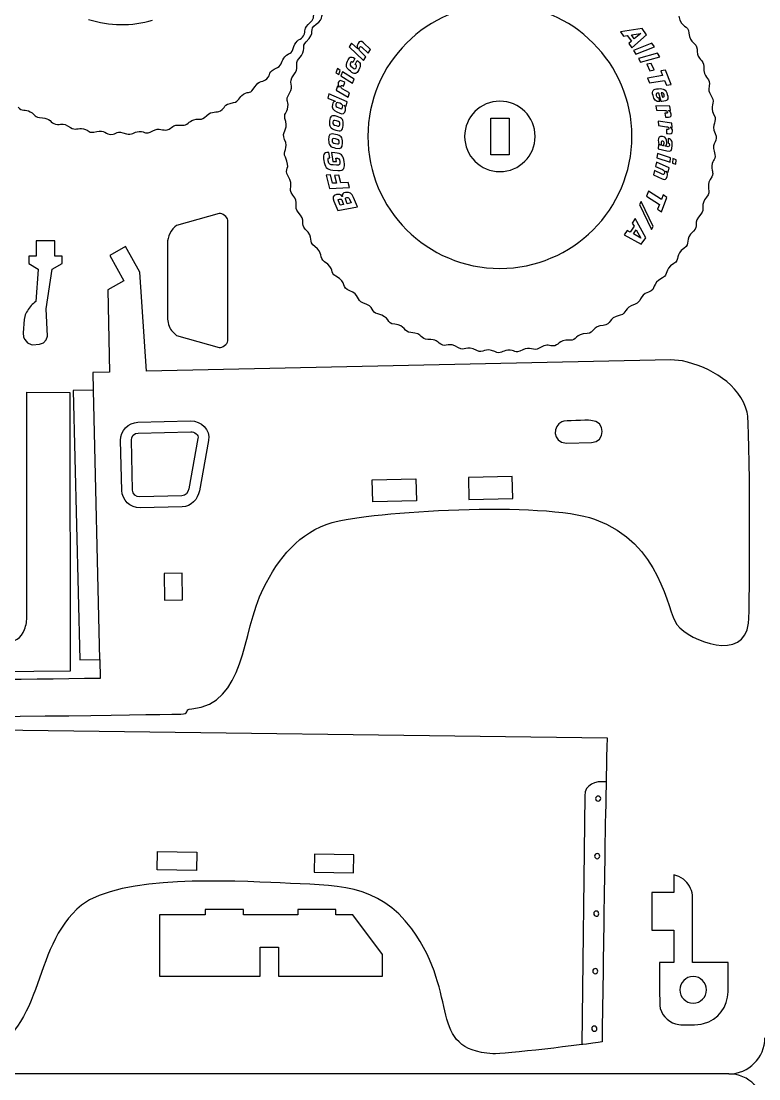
# Model space of a CAD drawing. Extents: x 460 to 1040, y 10 to 890.
# Drawn here: x 646.7 to 749.2, y 449.3 to 596.3 of the extents above; entities that cross this region are included whole.
import ezdxf

# ---------------------------------------------------------------- set-up
doc = ezdxf.new("R2010")
doc.units = 0
doc.layers.get('0').update_dxf_attribs({"linetype": 'CONTINUOUS'})

msp = doc.modelspace()

# ---------------------------------------------------------------- linework, layer by layer
at = {"color": 1}
for p, q in [((732.936, 595.2332), (729.934, 594.7609)), ((733.5811, 594.3467), (732.936, 595.2332)), ((729.934, 594.7609), (730.3754, 594.1544)), ((730.3754, 594.1544), (730.8874, 594.2416)), ((730.8874, 594.2416), (731.4582, 593.4573)), ((731.4703, 594.3358), (732.7598, 594.5561)), ((731.8651, 593.7935), (731.4703, 594.3358)), ((731.5408, 592.5535), (733.5811, 594.3467)), ((732.7639, 594.5504), (731.8651, 593.7935)), ((732.7598, 594.5561), (732.7639, 594.5504)), ((692.5941, 593.2132), (692.2694, 592.6845)), ((692.2694, 592.6845), (694.2737, 590.7796)), ((693.4583, 592.3941), (692.5941, 593.2132)), ((693.4716, 592.4158), (693.4583, 592.3941)), ((694.0405, 592.6249), (694.9024, 591.803)), ((695.2272, 592.3313), (694.2574, 593.2535)), ((694.9024, 591.803), (695.2272, 592.3313)), ((731.4582, 593.4573), (731.1078, 593.1485)), ((731.1078, 593.1485), (731.5408, 592.5535)), ((734.3145, 593.1974), (731.7373, 592.1955)), ((731.7373, 592.1955), (732.0771, 591.6767)), ((732.0771, 591.6767), (734.6543, 592.6785)), ((734.6543, 592.6785), (734.3145, 593.1974)), ((693.0344, 591.0728), (692.7628, 590.5152)), ((693.1059, 590.2478), (693.3775, 590.8053)), ((694.5984, 591.3081), (693.8256, 592.0414)), ((694.2737, 590.7796), (694.5984, 591.3081)), ((735.1006, 591.8262), (732.4364, 591.0865)), ((732.4364, 591.0865), (732.7228, 590.5363)), ((732.7228, 590.5363), (735.3871, 591.276)), ((735.3871, 591.276), (735.1006, 591.8262)), ((690.6232, 589.6746), (690.4081, 589.0929)), ((691.0347, 589.4148), (690.6232, 589.6746)), ((690.8194, 588.833), (691.0347, 589.4148)), ((734.2167, 590.3877), (733.6265, 590.2565)), ((733.6265, 590.2565), (734.0348, 589.3643)), ((734.0348, 589.3643), (734.6252, 589.496)), ((734.6252, 589.496), (734.2167, 590.3877)), ((736.1796, 589.4432), (735.547, 589.335)), ((735.547, 589.335), (735.8033, 588.6915)), ((736.972, 587.4528), (736.1796, 589.4432)), ((690.4081, 589.0929), (690.8194, 588.833)), ((691.3254, 589.2341), (691.11, 588.6524)), ((691.11, 588.6524), (692.7457, 587.6163)), ((692.9611, 588.1981), (691.3254, 589.2341)), ((691.6492, 587.7417), (691.5179, 587.817)), ((692.7457, 587.6163), (692.9611, 588.1981)), ((735.8033, 588.6915), (733.7103, 588.3321)), ((733.7103, 588.3321), (733.9773, 587.662)), ((733.9773, 587.662), (736.07, 588.0215)), ((736.07, 588.0215), (736.3396, 587.3448)), ((690.6234, 587.2327), (690.4429, 586.6579)), ((690.4429, 586.6579), (692.128, 585.7046)), ((690.8701, 587.0906), (690.6234, 587.2327)), ((690.8777, 587.1149), (690.8701, 587.0906)), ((692.3141, 586.2967), (691.3027, 586.8675)), ((691.4009, 587.2527), (691.4816, 587.2085)), ((691.4816, 587.2085), (691.6492, 587.7417)), ((736.3396, 587.3448), (736.972, 587.4528)), ((689.4299, 586.1652), (689.3041, 585.558)), ((689.3041, 585.558), (690.3177, 585.1159)), ((691.9624, 585.0555), (689.4299, 586.1652)), ((690.3177, 585.1159), (690.3117, 585.0877)), ((691.8367, 584.4481), (691.9624, 585.0555)), ((692.128, 585.7046), (692.3141, 586.2967)), ((735.2228, 585.6579), (735.39, 585.0715)), ((735.604, 585.0838), (735.2669, 586.2666)), ((735.7106, 585.0917), (735.604, 585.0838)), ((735.6161, 586.2913), (735.7832, 585.7049)), ((690.5419, 583.6554), (690.9473, 583.4793)), ((691.5264, 584.5676), (691.5322, 584.5958)), ((691.5322, 584.5958), (691.8367, 584.4481)), ((736.7778, 584.4225), (734.8428, 584.4874)), ((734.8428, 584.4874), (734.9518, 583.8768)), ((734.9518, 583.8768), (736.1128, 583.8385)), ((736.2038, 583.4518), (736.1118, 583.4537)), ((736.1118, 583.4537), (736.2099, 582.9033)), ((736.6038, 583.8163), (736.5992, 583.8412)), ((736.5992, 583.8412), (736.8836, 583.8294)), ((736.8836, 583.8294), (736.7778, 584.4225)), ((737.0742, 582.1007), (735.1556, 582.3595)), ((735.1556, 582.3595), (735.2029, 581.7409)), ((736.2099, 582.9033), (736.3612, 582.8973)), ((737.12, 581.5002), (737.0742, 582.1007)), ((735.2029, 581.7409), (736.3539, 581.5863)), ((736.4057, 581.1925), (736.3144, 581.2035)), ((736.3144, 581.2035), (736.357, 580.646)), ((736.357, 580.646), (736.5069, 580.625)), ((736.8403, 581.5149), (736.8383, 581.5401)), ((736.8383, 581.5401), (737.12, 581.5002)), ((735.2084, 579.1291), (735.194, 578.509)), ((735.4879, 579.0398), (735.2084, 579.1291)), ((735.4882, 579.0613), (735.4879, 579.0398)), ((736.5592, 579.9707), (736.5447, 579.3506)), ((689.5666, 577.2881), (689.4579, 578.0119)), ((690.2825, 577.9608), (689.8003, 577.9904)), ((689.8003, 577.9904), (689.9829, 576.7742)), ((735.0809, 577.8901), (735.0054, 577.2743)), ((736.9111, 577.2596), (735.0809, 577.8901)), ((735.194, 578.509), (736.3708, 578.2292)), ((736.152, 578.9052), (736.1527, 578.9341)), ((736.4498, 578.8331), (736.152, 578.9052)), ((689.9829, 576.7742), (690.4941, 576.7454)), ((690.4961, 576.246), (690.0472, 576.2732)), ((690.4941, 576.7454), (690.4201, 577.2375)), ((734.9337, 576.672), (734.7991, 576.0664)), ((734.7991, 576.0664), (735.7689, 575.6254)), ((736.6943, 575.8665), (734.9337, 576.672)), ((735.0054, 577.2743), (736.8359, 576.6438)), ((736.8359, 576.6438), (736.9111, 577.2596)), ((737.2358, 577.1508), (737.1604, 576.5351)), ((737.1604, 576.5351), (737.621, 576.3772)), ((737.6961, 576.9928), (737.2358, 577.1508)), ((737.621, 576.3772), (737.6961, 576.9928)), ((689.6759, 574.9063), (689.0724, 574.8797)), ((689.0724, 574.8797), (689.5442, 573.0199)), ((689.9703, 573.7458), (689.6759, 574.9063)), ((689.9958, 575.5473), (690.7097, 575.5049)), ((690.8456, 574.8571), (690.2412, 574.8338)), ((690.2412, 574.8338), (690.5127, 573.764)), ((691.117, 573.7875), (690.8456, 574.8571)), ((734.673, 575.4996), (734.5383, 574.894)), ((734.5383, 574.894), (735.756, 574.3387)), ((735.756, 575.0037), (734.673, 575.4996)), ((736.2256, 575.3871), (736.2311, 575.4117)), ((736.2311, 575.4117), (736.5598, 575.2609)), ((736.5598, 575.2609), (736.6943, 575.8665)), ((689.5442, 573.0199), (692.3072, 573.1293)), ((690.5127, 573.764), (689.9703, 573.7458)), ((692.1297, 573.8285), (691.117, 573.7875)), ((692.3072, 573.1293), (692.1297, 573.8285)), ((691.3222, 571.8938), (691.2932, 571.8892)), ((693.4015, 570.4445), (692.8482, 571.769)), ((733.8339, 572.6161), (733.5776, 571.9419)), ((733.5776, 571.9419), (735.3632, 570.7926)), ((735.6194, 571.467), (733.8339, 572.6161)), ((735.8654, 572.1141), (735.6194, 571.467)), ((735.6437, 569.7638), (736.4045, 571.7667)), ((736.4045, 571.7667), (735.8654, 572.1141)), ((690.1368, 571.2419), (690.6844, 569.931)), ((690.6844, 569.931), (693.4015, 570.4445)), ((690.9996, 570.7112), (690.7658, 571.2706)), ((691.4924, 570.804), (690.9996, 570.7112)), ((691.2921, 571.2832), (691.4924, 570.804)), ((691.9966, 570.8974), (691.7813, 571.4132)), ((692.5288, 570.9984), (691.9966, 570.8974)), ((692.319, 571.5012), (692.5288, 570.9984)), ((732.8382, 571.207), (732.5988, 570.7747)), ((732.5988, 570.7747), (734.2297, 567.2973)), ((734.4691, 567.7294), (732.8382, 571.207)), ((735.3632, 570.7926), (735.1044, 570.1116)), ((732.005, 568.8292), (731.5803, 568.2109)), ((733.4511, 566.1566), (732.005, 568.8292)), ((735.1044, 570.1116), (735.6437, 569.7638)), ((731.8333, 567.7574), (731.2841, 566.9576)), ((731.5803, 568.2109), (731.8333, 567.7574)), ((731.7367, 566.6862), (732.1163, 567.2392)), ((732.1163, 567.2392), (732.754, 566.0971)), ((734.2297, 567.2973), (734.4691, 567.7294)), ((730.8761, 567.1852), (730.4597, 566.5784)), ((730.4597, 566.5784), (732.8304, 565.2528)), ((731.2841, 566.9576), (730.8761, 567.1852)), ((732.7499, 566.0912), (731.7367, 566.6862)), ((732.754, 566.0971), (732.7499, 566.0912)), ((732.8304, 565.2528), (733.4511, 566.1566)), ((656.6972, 544.9891), (657.5982, 507.5754)), ((662.922, 540.5326), (670.2328, 540.7125)), ((660.6808, 531.0583), (660.51, 537.9988)), ((672.7424, 537.9926), (671.4614, 531.0164)), ((669.0735, 528.7904), (663.2146, 528.6462)), ((724.9912, 488.6398), (724.5965, 454.0701))]:
    msp.add_line(p, q, dxfattribs=at)
at = {"color": 7}
for p, q in [((711.9212, 577.6931), (711.9212, 582.7928)), ((711.9212, 582.7928), (714.4712, 582.7928)), ((714.4712, 582.7928), (714.4712, 577.6931)), ((714.4712, 577.6931), (711.9212, 577.6931)), ((662.1803, 531.0952), (662.0095, 538.0357)), ((662.959, 539.0331), (670.2697, 539.213)), ((671.2671, 538.2635), (669.986, 531.2873)), ((722.4569, 537.6142), (725.9218, 537.6995)), ((695.4699, 532.5101), (701.5412, 532.6595)), ((695.5446, 529.4746), (695.4699, 532.5101)), ((701.5412, 532.6595), (701.6159, 529.624)), ((714.8984, 532.9883), (708.827, 532.8389)), ((708.827, 532.8389), (708.9017, 529.8033)), ((714.9731, 529.9527), (714.8984, 532.9883)), ((669.0366, 530.2899), (663.1777, 530.1457)), ((701.6159, 529.624), (695.5446, 529.4746)), ((708.9017, 529.8033), (714.9731, 529.9527)), ((669.0867, 519.5523), (666.5562, 519.5266)), ((666.5562, 519.5266), (666.594, 515.8083)), ((669.1236, 515.8705), (669.0867, 519.5523)), ((666.594, 515.8083), (669.1236, 515.8705)), ((665.5794, 478.3633), (665.6214, 480.8935)), ((665.6214, 480.8935), (671.0866, 480.8026)), ((671.0866, 480.8026), (671.0445, 478.2725)), ((687.4467, 480.5306), (687.4047, 478.0005)), ((692.9119, 480.4398), (687.4467, 480.5306)), ((692.8698, 477.9096), (692.9119, 480.4398)), ((671.0445, 478.2725), (665.5794, 478.3633)), ((687.4047, 478.0005), (692.8698, 477.9096))]:
    msp.add_line(p, q, dxfattribs=at)
at = {"color": 3}
for p, q in [((674.2007, 569.5197), (668.2958, 567.8707)), ((675.4183, 551.8414), (675.4243, 568.5906)), ((651.3623, 565.7467), (648.8125, 565.7468)), ((648.8125, 565.7468), (648.8125, 563.6202)), ((651.3623, 563.6201), (651.3623, 565.7467)), ((661.2208, 564.9322), (659.0074, 563.7061)), ((663.1829, 561.3905), (661.2208, 564.9322)), ((667.0197, 565.3472), (667.0135, 555.093)), ((647.7926, 563.6202), (647.7925, 562.6007)), ((648.8125, 563.6202), (647.7926, 563.6202)), ((652.3822, 563.62), (651.3623, 563.6201)), ((652.3821, 562.6005), (652.3822, 563.62)), ((659.0074, 563.7061), (660.9695, 560.1644)), ((647.7925, 562.6007), (649.0925, 561.7914)), ((649.0925, 561.7478), (648.7511, 557.3071)), ((649.0925, 561.7914), (649.0925, 561.7478)), ((650.189, 556.2796), (651.0194, 561.7913)), ((651.0194, 561.7913), (652.3821, 562.6005)), ((664.0994, 547.6141), (663.1829, 561.3905)), ((660.9695, 560.1644), (658.7561, 558.9383)), ((658.7561, 558.9383), (658.9975, 547.5043)), ((648.4072, 557.035), (648.2464, 556.8859)), ((648.5757, 557.1755), (648.4072, 557.035)), ((648.7511, 557.3071), (648.5757, 557.1755)), ((647.3656, 555.6385), (647.2788, 555.4371)), ((647.4627, 555.8352), (647.3656, 555.6385)), ((647.5698, 556.0265), (647.4627, 555.8352)), ((647.6869, 556.212), (647.5698, 556.0265)), ((647.8134, 556.3912), (647.6869, 556.212)), ((647.9491, 556.5636), (647.8134, 556.3912)), ((648.0935, 556.7286), (647.9491, 556.5636)), ((648.2464, 556.8859), (648.0935, 556.7286)), ((650.3867, 552.4934), (650.189, 556.2796)), ((647.1253, 554.8267), (646.981, 552.95)), ((647.2027, 555.2314), (647.1253, 554.8267)), ((647.2788, 555.4371), (647.2027, 555.2314)), ((646.981, 552.95), (647.0432, 552.3721)), ((667.607, 553.2552), (668.2958, 552.5614)), ((668.2958, 552.5614), (674.194, 550.9128)), ((647.0432, 552.3721), (647.1994, 552.0162)), ((647.1994, 552.0162), (647.5826, 551.5792)), ((647.5826, 551.5792), (648.0972, 551.3093)), ((648.0972, 551.3093), (648.2865, 551.2633)), ((648.2865, 551.2633), (649.2633, 551.3913)), ((649.2633, 551.3913), (649.7888, 551.5805)), ((649.7888, 551.5805), (650.1875, 551.9716)), ((650.1875, 551.9716), (650.3867, 552.4934)), ((736.8906, 549.1811), (664.0994, 547.6141)), ((738.5364, 549.073), (736.8906, 549.1811)), ((658.9975, 547.5043), (656.6447, 547.4537)), ((656.6447, 547.4537), (656.6972, 544.9891)), ((647.512, 513.62), (647.512, 544.702)), ((647.512, 544.702), (653.4854, 544.6801)), ((653.4854, 544.6801), (653.5205, 505.9436)), ((656.6972, 544.9891), (653.9391, 544.9211)), ((653.9391, 544.9211), (654.8506, 507.5078)), ((654.8506, 507.5078), (657.6301, 507.5762)), ((657.6301, 507.5762), (657.695, 504.9388)), ((653.5205, 505.9436), (602.7096, 505.5682)), ((626.316, 498.0001), (728.086, 496.6864)), ((738.0688, 477.4098), (737.3652, 477.6323)), ((737.3652, 477.6323), (737.3652, 475.1845)), ((738.7031, 477.0328), (738.0688, 477.4098)), ((737.3652, 475.1845), (734.3055, 475.1845)), ((734.3055, 475.1845), (734.3055, 469.9831)), ((739.9702, 465.4955), (739.9489, 474.8431)), ((672.2697, 472.1102), (665.9199, 472.1099)), ((665.9199, 472.1099), (665.92, 463.5757)), ((677.5692, 472.8245), (672.2697, 472.8244)), ((672.2697, 472.8244), (672.2697, 472.1102)), ((677.5692, 472.1103), (677.5692, 472.8245)), ((685.1204, 472.1103), (677.5692, 472.1103)), ((690.42, 472.8246), (685.1204, 472.8245)), ((685.1204, 472.8245), (685.1204, 472.1103)), ((690.42, 472.1103), (690.42, 472.8246)), ((692.7682, 472.1103), (690.42, 472.1103)), ((696.8833, 466.5945), (692.7682, 472.1103)), ((734.3055, 469.9831), (737.3652, 469.9831)), ((737.3652, 469.9831), (737.3652, 465.4955)), ((679.9052, 463.5757), (679.9052, 467.5883)), ((679.9052, 467.5883), (682.4549, 467.5883)), ((682.4549, 467.5883), (682.4549, 463.5757)), ((696.8833, 463.5757), (696.8833, 466.5945)), ((737.3652, 465.4955), (735.3735, 465.4955)), ((744.8972, 465.4955), (739.9702, 465.4955)), ((744.8972, 461.4158), (744.8972, 465.4955)), ((665.92, 463.5757), (679.9052, 463.5757)), ((682.4549, 463.5757), (696.8833, 463.5757))]:
    msp.add_line(p, q, dxfattribs=at)
at = {"color": 5}
msp.add_line((745, 450), (464.9999, 450), dxfattribs=at)
at = {"color": 3}
for points in [[(713.1962, 598.5761), (703.0713, 598.5761), (694.8633, 590.3682), (694.8633, 580.2431)], [(731.5293, 580.2431), (731.5293, 590.3682), (723.3213, 598.5761), (713.1962, 598.5761)], [(686.9298, 596.1403), (687.5285, 596.6568), (687.1697, 597.1263), (687.5448, 597.8267)], [(687.6633, 595.8155), (688.8656, 596.6207), (688.1891, 597.3786), (689.0202, 597.899)], [(738.0301, 596.9622), (738.4296, 595.1155), (739.3592, 595.8882), (739.4494, 594.5702)], [(685.922, 594.2313), (686.3601, 594.9975), (685.7161, 595.093), (686.9298, 596.1403)], [(686.2991, 593.3895), (687.696, 594.6558), (686.5679, 595.082), (687.6633, 595.8155)], [(684.5918, 592.7253), (684.8876, 593.7153), (685.6053, 593.6771), (685.922, 594.2313)], [(739.4494, 594.5702), (739.5481, 593.1295), (740.5417, 593.3259), (740.5754, 592.3518)], [(683.3373, 591.3082), (684.0308, 592.0467), (684.2096, 591.4452), (684.5918, 592.7253)], [(685.2726, 591.0395), (686.4731, 592.3329), (685.5294, 592.692), (686.2991, 593.3895)], [(740.5754, 592.3518), (740.5789, 592.252), (740.5731, 592.1516), (740.5771, 592.0518)], [(682.307, 589.8373), (683.0206, 590.1806), (682.7967, 590.7326), (683.3373, 591.3082)], [(684.5034, 588.6765), (685.4546, 589.7651), (684.6072, 590.3224), (685.2726, 591.0395)], [(740.5771, 592.0518), (740.6205, 590.9065), (741.5545, 590.8767), (741.5111, 589.9649)], [(680.8416, 588.2551), (681.4631, 588.8835), (680.8627, 589.1425), (682.307, 589.8373)], [(741.5111, 589.9649), (741.4271, 588.1977), (742.3265, 588.5873), (742.2999, 587.5542)], [(679.1668, 587.1441), (679.7087, 588.0243), (680.3918, 587.8004), (680.8416, 588.2551)], [(683.9869, 586.2325), (684.6676, 587.3047), (683.7201, 587.78), (684.5034, 588.6765)], [(677.5879, 586.1), (678.4483, 586.6334), (678.4667, 586.0069), (679.1668, 587.1441)], [(742.2999, 587.5542), (742.282, 586.8575), (741.9554, 586.7665), (742.6359, 585.6841)], [(674.3874, 583.7963), (675.1502, 584.2431), (674.6393, 584.6475), (676.2126, 584.9455)], [(676.2126, 584.9455), (676.9904, 585.0929), (676.9159, 585.6834), (677.5879, 586.1)], [(683.7626, 584.3541), (683.8501, 585.3467), (683.288, 585.1318), (683.9869, 586.2325)], [(742.6359, 585.6841), (743.152, 584.8632), (742.2435, 584.4932), (742.9304, 583.2582)], [(646.2827, 584.2912), (646.7991, 583.6927), (647.2674, 584.0517), (647.9688, 583.6762)], [(647.9688, 583.6762), (648.8613, 583.1983), (648.3293, 582.8705), (649.6627, 582.8332)], [(672.4807, 583.1545), (673.2332, 583.8625), (673.8402, 583.4758), (674.3874, 583.7963)], [(683.4509, 582.3174), (683.0489, 583.6522), (683.6686, 583.2879), (683.7626, 584.3541)], [(649.6627, 582.8332), (650.6943, 582.8045), (650.8458, 582.1001), (651.4627, 581.9382)], [(651.4627, 581.9382), (652.3165, 581.7143), (652.244, 582.3624), (653.5659, 581.4599)], [(666.999, 581.1604), (667.851, 581.3946), (667.4639, 581.9188), (669.0588, 581.7982)], [(669.0588, 581.7982), (669.8488, 581.7385), (669.9276, 582.3276), (670.6867, 582.557)], [(670.6867, 582.557), (671.6532, 582.8488), (671.5085, 582.2395), (672.4807, 583.1545)], [(683.2922, 579.8239), (682.7789, 580.8977), (683.8181, 581.0984), (683.4509, 582.3174)], [(742.9304, 583.2582), (743.5146, 582.208), (742.4456, 582.0341), (743.1003, 580.6621)], [(653.5659, 581.4599), (654.2187, 581.0142), (654.5813, 581.4824), (655.3549, 581.3013)], [(655.3549, 581.3013), (656.3402, 581.0703), (655.9109, 580.617), (657.2081, 580.9248)], [(657.2081, 580.9248), (658.2135, 581.1633), (658.5419, 580.5232), (659.1795, 580.5267)], [(659.1795, 580.5267), (660.0628, 580.5318), (659.8239, 581.1394), (661.3342, 580.6094)], [(661.3342, 580.6094), (662.0808, 580.3476), (662.3117, 580.8952), (663.1036, 580.9202)], [(663.1036, 580.9202), (664.1133, 580.9519), (663.8162, 580.4019), (664.9908, 581.0338)], [(664.9908, 581.0338), (665.9014, 581.5235), (666.3864, 580.992), (666.999, 581.1604)], [(743.1003, 580.6621), (743.6135, 579.5865), (742.5746, 579.3867), (742.9417, 578.1686)], [(683.3998, 577.3407), (682.9503, 578.2136), (683.9175, 578.5167), (683.2922, 579.8239)], [(694.8633, 580.2431), (694.8633, 570.1181), (703.0713, 561.9102), (713.1962, 561.9102)], [(713.1962, 561.9102), (723.3213, 561.9102), (731.5293, 570.1181), (731.5293, 580.2431)], [(742.9417, 578.1686), (743.3437, 576.8338), (742.724, 577.1974), (742.63, 576.1317)], [(683.7566, 574.8019), (683.2014, 575.6862), (684.2105, 575.7666), (683.3998, 577.3407)], [(742.63, 576.1317), (742.5427, 575.1417), (743.1041, 575.3506), (742.4057, 574.2533)], [(684.4192, 572.0987), (683.5609, 573.1033), (684.7626, 573.1993), (683.7566, 574.8019)], [(742.4057, 574.2533), (741.725, 573.1838), (742.6721, 572.7061), (741.8895, 571.8092)], [(685.1668, 569.7272), (684.5059, 570.4518), (685.3618, 570.9956), (684.4192, 572.0987)], [(741.8895, 571.8092), (740.9363, 570.7165), (741.7858, 570.1652), (741.12, 569.4464)], [(675.4243, 568.5906), (675.3451, 569.0715), (674.6852, 569.5726), (674.2007, 569.5197)], [(686.1681, 567.3678), (685.4032, 568.0787), (686.3569, 568.4225), (685.1668, 569.7272)], [(741.12, 569.4464), (739.918, 568.149), (740.8652, 567.7977), (740.0935, 567.0965)], [(668.2958, 567.8707), (667.9985, 567.7111), (667.5359, 567.1144), (667.3572, 566.7609)], [(687.5073, 564.9283), (686.4192, 565.6756), (687.5542, 566.0797), (686.1681, 567.3678)], [(667.3572, 566.7609), (667.1214, 566.2948), (667.0402, 565.8671), (667.0197, 565.3472)], [(740.0935, 567.0965), (738.6942, 565.8246), (739.826, 565.4055), (738.7291, 564.6702)], [(688.8435, 562.8308), (688.0204, 563.3559), (688.7007, 564.1087), (687.5073, 564.9283)], [(738.7291, 564.6702), (737.5266, 563.8641), (738.2034, 563.1071), (737.3725, 562.5864)], [(690.423, 560.8105), (689.4996, 561.2961), (690.329, 561.883), (688.8435, 562.8308)], [(737.3725, 562.5864), (735.8744, 561.648), (736.7023, 561.0583), (735.7729, 560.5824)], [(692.3472, 558.8014), (691.1001, 559.2406), (692.0959, 559.9306), (690.423, 560.8105)], [(735.7729, 560.5824), (734.0923, 559.7222), (735.0807, 559.0196), (733.8285, 558.5926)], [(694.18, 557.1214), (693.2474, 557.4162), (693.7117, 558.3209), (692.3472, 558.8014)], [(733.8285, 558.5926), (732.4588, 558.1255), (732.9156, 557.2178), (731.9788, 556.931)], [(696.2285, 555.5785), (695.2124, 555.8068), (695.86, 556.59), (694.18, 557.1214)], [(731.9788, 556.931), (730.2917, 556.4143), (730.9356, 555.6295), (729.9158, 555.4092)], [(698.6055, 554.1355), (697.2882, 554.2391), (698.068, 555.1656), (696.2285, 555.5785)], [(667.0135, 555.093), (667.0601, 554.4941), (667.2081, 553.7446), (667.607, 553.2552)], [(700.8106, 552.9869), (699.8375, 553.0321), (700.0453, 554.0222), (698.6055, 554.1355)], [(727.5237, 553.9898), (726.0818, 553.8899), (726.2799, 552.8977), (725.3055, 552.864)], [(729.9158, 555.4092), (728.0685, 555.0099), (728.8429, 554.0814), (727.5237, 553.9898)], [(703.1901, 552.0274), (702.1491, 551.9867), (702.5711, 552.905), (700.8106, 552.9869)], [(725.3055, 552.864), (723.5445, 552.8034), (723.9616, 551.8772), (722.9179, 551.9283)], [(674.194, 550.9128), (674.6788, 550.8594), (675.3388, 551.3602), (675.4183, 551.8414)], [(704.9754, 551.3839), (704.3759, 551.7533), (704.4668, 552.0771), (703.1901, 552.0274)], [(707.4582, 550.8605), (705.9735, 551.8172), (705.8542, 550.8428), (704.9754, 551.3839)], [(709.9948, 550.4766), (708.4311, 551.3016), (708.3346, 550.2958), (707.4582, 550.8605)], [(718.6374, 550.8033), (717.8671, 550.3195), (717.3884, 551.1158), (716.3611, 550.5922)], [(720.5074, 551.1394), (719.8101, 551.1571), (719.7205, 551.4837), (718.6374, 550.8033)], [(722.9179, 551.9283), (721.1542, 552.0144), (721.5408, 551.1128), (720.5074, 551.1394)], [(712.4766, 550.3443), (711.175, 550.9808), (710.861, 550.0195), (709.9948, 550.4766)], [(714.2803, 550.544), (713.5336, 550.4681), (713.3336, 549.9252), (712.4766, 550.3443)], [(716.3611, 550.5922), (715.1221, 549.9606), (715.3554, 550.6536), (714.2803, 550.544)], [(747.5492, 541.9125), (746.4483, 545.863), (742.4784, 548.158), (738.5364, 549.073)], [(747.7258, 512.6321), (747.9454, 514.5997), (747.9556, 540.454), (747.5492, 541.9125)], [(689.898, 526.5908), (695.2494, 528.1669), (719.3142, 529.6062), (726.346, 527.0692)], [(680.3668, 517.5016), (682.411, 521.6575), (685.3374, 525.2474), (689.898, 526.5908)], [(726.346, 527.0692), (735.7594, 523.673), (736.2865, 514.3527), (737.7929, 512.4235)], [(670.3885, 500.7162), (677.9519, 501.4376), (677.2007, 511.0651), (680.3668, 517.5016)], [(647.1895, 511.7485), (647.4159, 512.3181), (647.4958, 513.011), (647.512, 513.62)], [(644.5167, 509.9045), (645.8012, 509.9646), (646.7039, 510.5264), (647.1895, 511.7485)], [(737.7929, 512.4235), (739.6532, 510.0408), (747.1226, 507.225), (747.7258, 512.6321)], [(657.695, 504.9388), (634.4991, 504.6318), (609.6178, 504.5754), (586.6373, 503.9932)], [(573.2375, 499.5585), (580.0529, 498.6216), (657.3865, 499.8484), (668.8773, 499.9657)], [(668.8773, 499.9657), (670.1741, 499.979), (669.2763, 500.6102), (670.3885, 500.7162)], [(728.086, 496.6864), (727.7457, 482.6789), (727.6055, 468.4625), (727.3835, 454.4316)], [(682.6874, 476.5191), (676.166, 476.8227), (660.3773, 477.645), (655.1108, 473.4354)], [(700.957, 470.1325), (696.2682, 476.5394), (690.3511, 476.1622), (682.6874, 476.5191)], [(739.9489, 474.8431), (739.8515, 475.678), (739.3579, 476.5338), (738.7031, 477.0328)], [(655.1108, 473.4354), (647.6968, 467.5093), (650.43, 455.1082), (639.9961, 452.4351)], [(712.2113, 452.8013), (702.9773, 453.3652), (707.8171, 460.7585), (700.957, 470.1325)], [(735.3735, 465.4955), (735.3781, 464.4534), (735.3028, 459.7472), (735.4778, 459.0941)], [(741.496, 456.9817), (743.5192, 457.5223), (744.8284, 459.2849), (744.8972, 461.4158)], [(735.4778, 459.0941), (735.7914, 457.9237), (736.8591, 456.975), (738.0338, 456.8525)], [(738.0338, 456.8525), (738.5948, 456.794), (740.7107, 456.7718), (741.496, 456.9817)], [(727.3835, 454.4316), (724.9866, 454.0701), (713.6429, 452.7139), (712.2113, 452.8013)]]:
    msp.add_open_spline(points, degree=3, dxfattribs=at)
at = {"color": 7}
for points in [[(656.0737, 596.5004), (658.9574, 595.5781), (662.0625, 595.5379), (664.9666, 596.3957)], [(725.8456, 540.7957), (725.171, 540.8194), (722.2682, 540.7914), (721.7798, 540.5893)], [(725.9218, 537.6995), (727.9138, 537.7485), (727.9407, 540.7223), (725.8456, 540.7957)], [(721.7798, 540.5893), (720.6488, 540.1212), (720.3253, 537.7473), (722.4569, 537.6142)], [(662.0095, 538.0357), (661.9963, 538.5711), (662.4235, 539.0199), (662.959, 539.0331)], [(670.2697, 539.213), (670.8052, 539.2261), (671.3638, 538.7903), (671.2671, 538.2635)], [(663.1777, 530.1457), (662.6423, 530.1326), (662.1935, 530.5598), (662.1803, 531.0952)], [(669.986, 531.2873), (669.8894, 530.7606), (669.5719, 530.3031), (669.0366, 530.2899)], [(740.0382, 463.5232), (739.0137, 463.5232), (738.1832, 462.6927), (738.1832, 461.6682)], [(741.8932, 461.6682), (741.8932, 462.6927), (741.0627, 463.5232), (740.0382, 463.5232)], [(738.1832, 461.6682), (738.1832, 460.6437), (739.0137, 459.8132), (740.0382, 459.8132)], [(740.0382, 459.8132), (741.0627, 459.8132), (741.8932, 460.6437), (741.8932, 461.6682)]]:
    msp.add_open_spline(points, degree=3, dxfattribs=at)
at = {"color": 1}
for points in [[(693.3582, 592.8029), (693.3494, 592.6854), (693.3839, 592.5626), (693.4716, 592.4158)], [(693.49, 593.162), (693.4143, 593.0392), (693.3657, 592.9253), (693.3582, 592.8029)], [(694.2574, 593.2535), (693.9556, 593.5407), (693.709, 593.5185), (693.49, 593.162)], [(693.8256, 592.0414), (693.6553, 592.2053), (693.5575, 592.3627), (693.703, 592.5993)], [(693.703, 592.5993), (693.8087, 592.7713), (693.9007, 592.749), (694.0405, 592.6249)], [(692.043, 590.7094), (692.2815, 591.199), (692.4896, 591.4947), (693.0344, 591.0728)], [(693.3775, 590.8053), (693.662, 590.5824), (693.7913, 590.4033), (693.8112, 590.2051)], [(692.4288, 589.2858), (691.9115, 589.6901), (691.7034, 590.0123), (692.043, 590.7094)], [(692.4268, 590.41), (692.3303, 590.2123), (692.3508, 590.1142), (692.7004, 589.8437)], [(692.578, 590.5971), (692.5265, 590.5822), (692.4837, 590.5268), (692.4268, 590.41)], [(693.6041, 589.4916), (693.2835, 588.8335), (693.0304, 588.8162), (692.4288, 589.2858)], [(692.7628, 590.5152), (692.6829, 590.582), (692.6279, 590.6088), (692.578, 590.5971)], [(692.7004, 589.8437), (693.0583, 589.5648), (693.1176, 589.5801), (693.2202, 589.7909)], [(693.2202, 589.7909), (693.3435, 590.0438), (693.2946, 590.0997), (693.1059, 590.2478)], [(693.8112, 590.2051), (693.8359, 590.0084), (693.7509, 589.7931), (693.6041, 589.4916)], [(691.5179, 587.817), (691.2094, 587.9899), (690.8841, 588.1335), (690.7542, 587.7204)], [(690.7542, 587.7204), (690.7197, 587.6105), (690.7099, 587.5078), (690.7276, 587.4077)], [(690.7276, 587.4077), (690.7454, 587.3075), (690.7949, 587.2125), (690.8777, 587.1149)], [(691.3027, 586.8675), (691.1645, 586.9451), (691.0462, 587.0619), (691.1024, 587.2407)], [(691.1024, 587.2407), (691.1534, 587.4025), (691.2824, 587.3202), (691.4009, 587.2527)], [(734.4713, 585.9122), (734.2668, 586.6302), (734.4817, 586.8227), (735.2031, 586.8709)], [(735.2031, 586.8709), (735.9463, 586.9217), (736.2379, 586.7798), (736.4467, 586.0478)], [(690.3117, 585.0877), (690.0613, 585.0881), (689.9775, 584.914), (689.9313, 584.6914)], [(690.9522, 584.8374), (690.6073, 584.9862), (690.4883, 585.0327), (690.4217, 584.7116)], [(734.7679, 585.2805), (734.6317, 585.4291), (734.5467, 585.6486), (734.4713, 585.9122)], [(735.39, 585.0715), (735.0992, 585.0525), (734.9085, 585.1292), (734.7679, 585.2805)], [(735.2669, 586.2666), (734.9278, 586.2448), (734.8422, 586.1904), (734.9123, 585.9444)], [(734.9123, 585.9444), (734.9647, 585.7604), (735.0211, 585.6414), (735.2228, 585.6579)], [(736.0017, 586.0298), (735.9415, 586.2414), (735.8711, 586.3039), (735.6161, 586.2913)], [(736.4467, 586.0478), (736.6415, 585.3647), (736.4971, 585.1473), (735.7106, 585.0917)], [(735.7832, 585.7049), (736.0696, 585.7267), (736.0591, 585.8286), (736.0017, 586.0298)], [(689.9313, 584.6914), (689.8261, 584.1829), (690.0016, 583.8925), (690.5419, 583.6554)], [(690.4217, 584.7116), (690.3588, 584.4078), (690.4688, 584.3519), (690.82, 584.1982)], [(690.82, 584.1982), (691.2515, 584.0058), (691.2907, 584.0528), (691.3434, 584.3071)], [(690.9473, 583.4793), (691.4165, 583.2717), (691.6518, 583.4477), (691.7446, 583.8963)], [(691.3434, 584.3071), (691.3954, 584.5578), (691.3536, 584.6585), (690.9522, 584.8374)], [(691.7505, 584.2631), (691.7215, 584.3724), (691.6508, 584.4755), (691.5264, 584.5676)], [(691.7446, 583.8963), (691.7722, 584.0304), (691.7789, 584.1508), (691.7505, 584.2631)], [(736.1128, 583.8385), (736.2711, 583.8338), (736.4298, 583.7851), (736.4628, 583.6006)], [(736.4628, 583.6006), (736.4926, 583.4336), (736.3401, 583.4468), (736.2038, 583.4518)], [(736.8723, 583.6261), (736.8102, 583.7066), (736.7226, 583.7678), (736.6038, 583.8163)], [(736.9936, 583.3361), (736.9732, 583.4499), (736.9344, 583.5455), (736.8723, 583.6261)], [(689.543, 582.3636), (689.4618, 581.5778), (689.635, 581.3606), (690.3898, 581.1193)], [(690.5842, 583.003), (689.8053, 583.2537), (689.6246, 583.1528), (689.543, 582.3636)], [(690.0073, 582.2249), (689.9766, 581.9272), (690.0535, 581.8648), (690.4534, 581.7365)], [(690.5206, 582.3858), (690.1204, 582.5141), (690.0371, 582.5118), (690.0073, 582.2249)], [(690.4534, 581.7365), (690.8533, 581.6046), (690.9343, 581.6177), (690.9652, 581.9156)], [(690.9652, 581.9156), (690.9946, 582.2027), (690.9204, 582.2539), (690.5206, 582.3858)], [(691.4271, 581.7556), (691.5079, 582.5375), (691.3422, 582.7577), (690.5842, 583.003)], [(736.3612, 582.8973), (736.7146, 582.8872), (737.0696, 582.9103), (736.9936, 583.3361)], [(690.3852, 580.5115), (689.5845, 580.6821), (689.4151, 580.5635), (689.4136, 579.7702)], [(691.3495, 579.3554), (691.351, 580.1417), (691.1638, 580.344), (690.3852, 580.5115)], [(690.3898, 581.1193), (691.1265, 580.8801), (691.3476, 580.9841), (691.4271, 581.7556)], [(736.3539, 581.5863), (736.511, 581.5658), (736.6642, 581.5015), (736.6785, 581.3144)], [(736.6785, 581.3144), (736.6912, 581.1455), (736.5408, 581.1738), (736.4057, 581.1925)], [(736.5069, 580.625), (736.8574, 580.5794), (737.213, 580.5667), (737.1799, 580.9984)], [(737.0885, 581.2987), (737.0346, 581.3851), (736.9535, 581.4549), (736.8403, 581.5149)], [(737.1799, 580.9984), (737.1711, 581.1134), (737.142, 581.2124), (737.0885, 581.2987)], [(689.4136, 579.7702), (689.4121, 578.9804), (689.6065, 578.7814), (690.3816, 578.6179)], [(689.8896, 579.6792), (689.8889, 579.3797), (689.9718, 579.3254), (690.3828, 579.2381)], [(690.384, 579.891), (689.973, 579.9782), (689.8901, 579.9674), (689.8896, 579.6792)], [(690.3816, 578.6179), (691.1387, 578.4542), (691.3482, 578.5799), (691.3495, 579.3554)], [(690.3828, 579.2381), (690.7938, 579.1473), (690.873, 579.1687), (690.8737, 579.4681)], [(690.8737, 579.4681), (690.8742, 579.7564), (690.7948, 579.7999), (690.384, 579.891)], [(735.1996, 579.6775), (735.1946, 579.4613), (735.2311, 579.172), (735.4882, 579.0613)], [(735.8004, 580.2266), (735.3196, 580.3386), (735.2096, 580.1103), (735.1996, 579.6775)], [(735.5931, 579.3799), (735.587, 579.1202), (735.6175, 579.033), (735.8147, 578.9851)], [(735.8039, 579.6024), (735.5993, 579.6503), (735.5953, 579.4736), (735.5931, 579.3799)], [(736.3763, 579.4013), (736.3868, 579.8485), (736.2523, 580.1184), (735.8004, 580.2266)], [(735.9947, 579.2839), (735.9983, 579.4356), (735.976, 579.5586), (735.8039, 579.6024)], [(735.8147, 578.9851), (735.9726, 578.949), (735.9901, 579.0819), (735.9947, 579.2839)], [(736.1527, 578.9341), (736.3694, 578.9507), (736.3722, 579.2246), (736.3763, 579.4013)], [(736.7433, 579.0466), (736.7371, 578.776), (736.6255, 578.7931), (736.4498, 578.8331)], [(736.5447, 579.3506), (736.7133, 579.3105), (736.7471, 579.2015), (736.7433, 579.0466)], [(737.0624, 579.5765), (736.9943, 579.7585), (736.8534, 579.8991), (736.5592, 579.9707)], [(737.12, 578.9584), (737.1251, 579.1784), (737.1303, 579.3983), (737.0624, 579.5765)], [(689.4579, 578.0119), (688.5822, 578.0627), (688.652, 577.5736), (688.7559, 576.8817)], [(691.5605, 576.7122), (691.4169, 577.668), (691.2131, 577.9073), (690.2825, 577.9608)], [(736.3708, 578.2292), (737.0203, 578.077), (737.1052, 578.3238), (737.12, 578.9584)], [(688.7559, 576.8817), (688.8738, 576.097), (689.083, 575.6034), (689.9958, 575.5473)], [(689.3596, 576.8446), (689.3274, 577.0585), (689.2889, 577.2899), (689.5666, 577.2881)], [(690.0472, 576.2732), (689.6012, 576.3047), (689.4369, 576.3312), (689.3596, 576.8446)], [(690.4201, 577.2375), (690.8034, 577.2112), (690.9021, 577.1129), (690.9567, 576.7491)], [(690.9567, 576.7491), (691.0124, 576.3783), (690.9856, 576.2175), (690.4961, 576.246)], [(690.7097, 575.5049), (691.6042, 575.4496), (691.6867, 575.8705), (691.5605, 576.7122)], [(736.0668, 575.1381), (736.023, 574.9408), (735.9286, 574.9321), (735.756, 575.0037)], [(735.756, 574.3387), (736.1351, 574.1658), (736.3608, 574.2672), (736.4516, 574.6754)], [(735.7689, 575.6254), (735.9833, 575.5263), (736.127, 575.409), (736.0668, 575.1381)], [(736.4591, 575.058), (736.429, 575.1721), (736.3564, 575.2769), (736.2256, 575.3871)], [(736.4516, 574.6754), (736.483, 574.8165), (736.4919, 574.94), (736.4591, 575.058)], [(690.5019, 572.1647), (689.909, 572.0498), (689.9295, 571.738), (690.1368, 571.2419)], [(691.2932, 571.8892), (691.098, 572.2066), (690.8471, 572.2268), (690.5019, 572.1647)], [(691.7509, 572.4403), (691.4101, 572.3759), (691.1927, 572.2695), (691.3222, 571.8938)], [(691.7813, 571.4132), (691.6909, 571.6297), (691.6916, 571.7119), (691.9159, 571.7548)], [(692.8482, 571.769), (692.6272, 572.2978), (692.4174, 572.5662), (691.7509, 572.4403)], [(691.9159, 571.7548), (692.1371, 571.7965), (692.2288, 571.7173), (692.319, 571.5012)], [(690.7658, 571.2706), (690.696, 571.4564), (690.7472, 571.4932), (690.9109, 571.5225)], [(690.9109, 571.5225), (691.1285, 571.5626), (691.1949, 571.5161), (691.2921, 571.2832)], [(660.51, 537.9988), (660.4764, 539.3619), (661.559, 540.4991), (662.922, 540.5326)], [(670.2328, 540.7125), (671.687, 540.7483), (673.0189, 539.4979), (672.7424, 537.9926)], [(663.2146, 528.6462), (661.8516, 528.6127), (660.7143, 529.6953), (660.6808, 531.0583)], [(671.4614, 531.0164), (671.2394, 529.8079), (670.3569, 528.822), (669.0735, 528.7904)], [(727.9736, 490.5605), (726.4189, 490.7315), (725.0094, 490.2231), (724.9912, 488.6398)], [(726.4899, 488.2486), (726.4866, 488.0525), (726.6429, 487.891), (726.839, 487.8878)], [(726.8508, 488.5977), (726.6547, 488.6009), (726.4932, 488.4447), (726.4899, 488.2486)], [(726.839, 487.8878), (727.035, 487.8845), (727.1965, 488.0407), (727.1998, 488.2368)], [(727.1998, 488.2368), (727.2031, 488.4329), (727.0468, 488.5944), (726.8508, 488.5977)], [(726.7179, 480.6072), (726.5218, 480.6104), (726.3603, 480.4542), (726.3571, 480.2581)], [(727.067, 480.2463), (727.0702, 480.4424), (726.914, 480.6039), (726.7179, 480.6072)], [(726.3571, 480.2581), (726.3538, 480.062), (726.51, 479.9005), (726.7061, 479.8973)], [(726.7061, 479.8973), (726.9022, 479.894), (727.0637, 480.0502), (727.067, 480.2463)], [(726.2242, 472.2676), (726.221, 472.0716), (726.3772, 471.91), (726.5733, 471.9068)], [(726.5851, 472.6167), (726.389, 472.6199), (726.2275, 472.4637), (726.2242, 472.2676)], [(726.5733, 471.9068), (726.7694, 471.9035), (726.9309, 472.0598), (726.9341, 472.2558)], [(726.9341, 472.2558), (726.9374, 472.4519), (726.7812, 472.6134), (726.5851, 472.6167)], [(726.4522, 464.6262), (726.2562, 464.6294), (726.0947, 464.4732), (726.0914, 464.2771)], [(726.8013, 464.2653), (726.8046, 464.4614), (726.6483, 464.6229), (726.4522, 464.6262)], [(726.0914, 464.2771), (726.0881, 464.0811), (726.2444, 463.9195), (726.4404, 463.9163)], [(726.4404, 463.9163), (726.6365, 463.913), (726.798, 464.0693), (726.8013, 464.2653)], [(725.9586, 456.2866), (725.9553, 456.0906), (726.1115, 455.929), (726.3076, 455.9258)], [(726.3194, 456.6357), (726.1233, 456.6389), (725.9618, 456.4827), (725.9586, 456.2866)], [(726.3076, 455.9258), (726.5037, 455.9225), (726.6652, 456.0788), (726.6685, 456.2748)], [(726.6685, 456.2748), (726.6717, 456.4709), (726.5155, 456.6324), (726.3194, 456.6357)]]:
    msp.add_open_spline(points, degree=3, dxfattribs=at)
at = {"color": 2}
for points in [[(713.1961, 585.1381), (710.4927, 585.1381), (708.3012, 582.9464), (708.3012, 580.243)], [(718.0912, 580.243), (718.0912, 582.9464), (715.8997, 585.1381), (713.1961, 585.1381)], [(708.3012, 580.243), (708.3012, 577.5396), (710.4927, 575.3479), (713.1961, 575.3479)], [(713.1961, 575.3479), (715.8997, 575.3479), (718.0912, 577.5396), (718.0912, 580.243)]]:
    msp.add_open_spline(points, degree=3, dxfattribs=at)
at = {"color": 5}
for points in [[(745, 450), (747.7499, 450), (750, 452.25), (750, 455.0001)], [(750, 444.9999), (750, 447.75), (747.7499, 450), (745, 450)]]:
    msp.add_open_spline(points, degree=3, dxfattribs=at)

doc.saveas('drawing.dxf')
